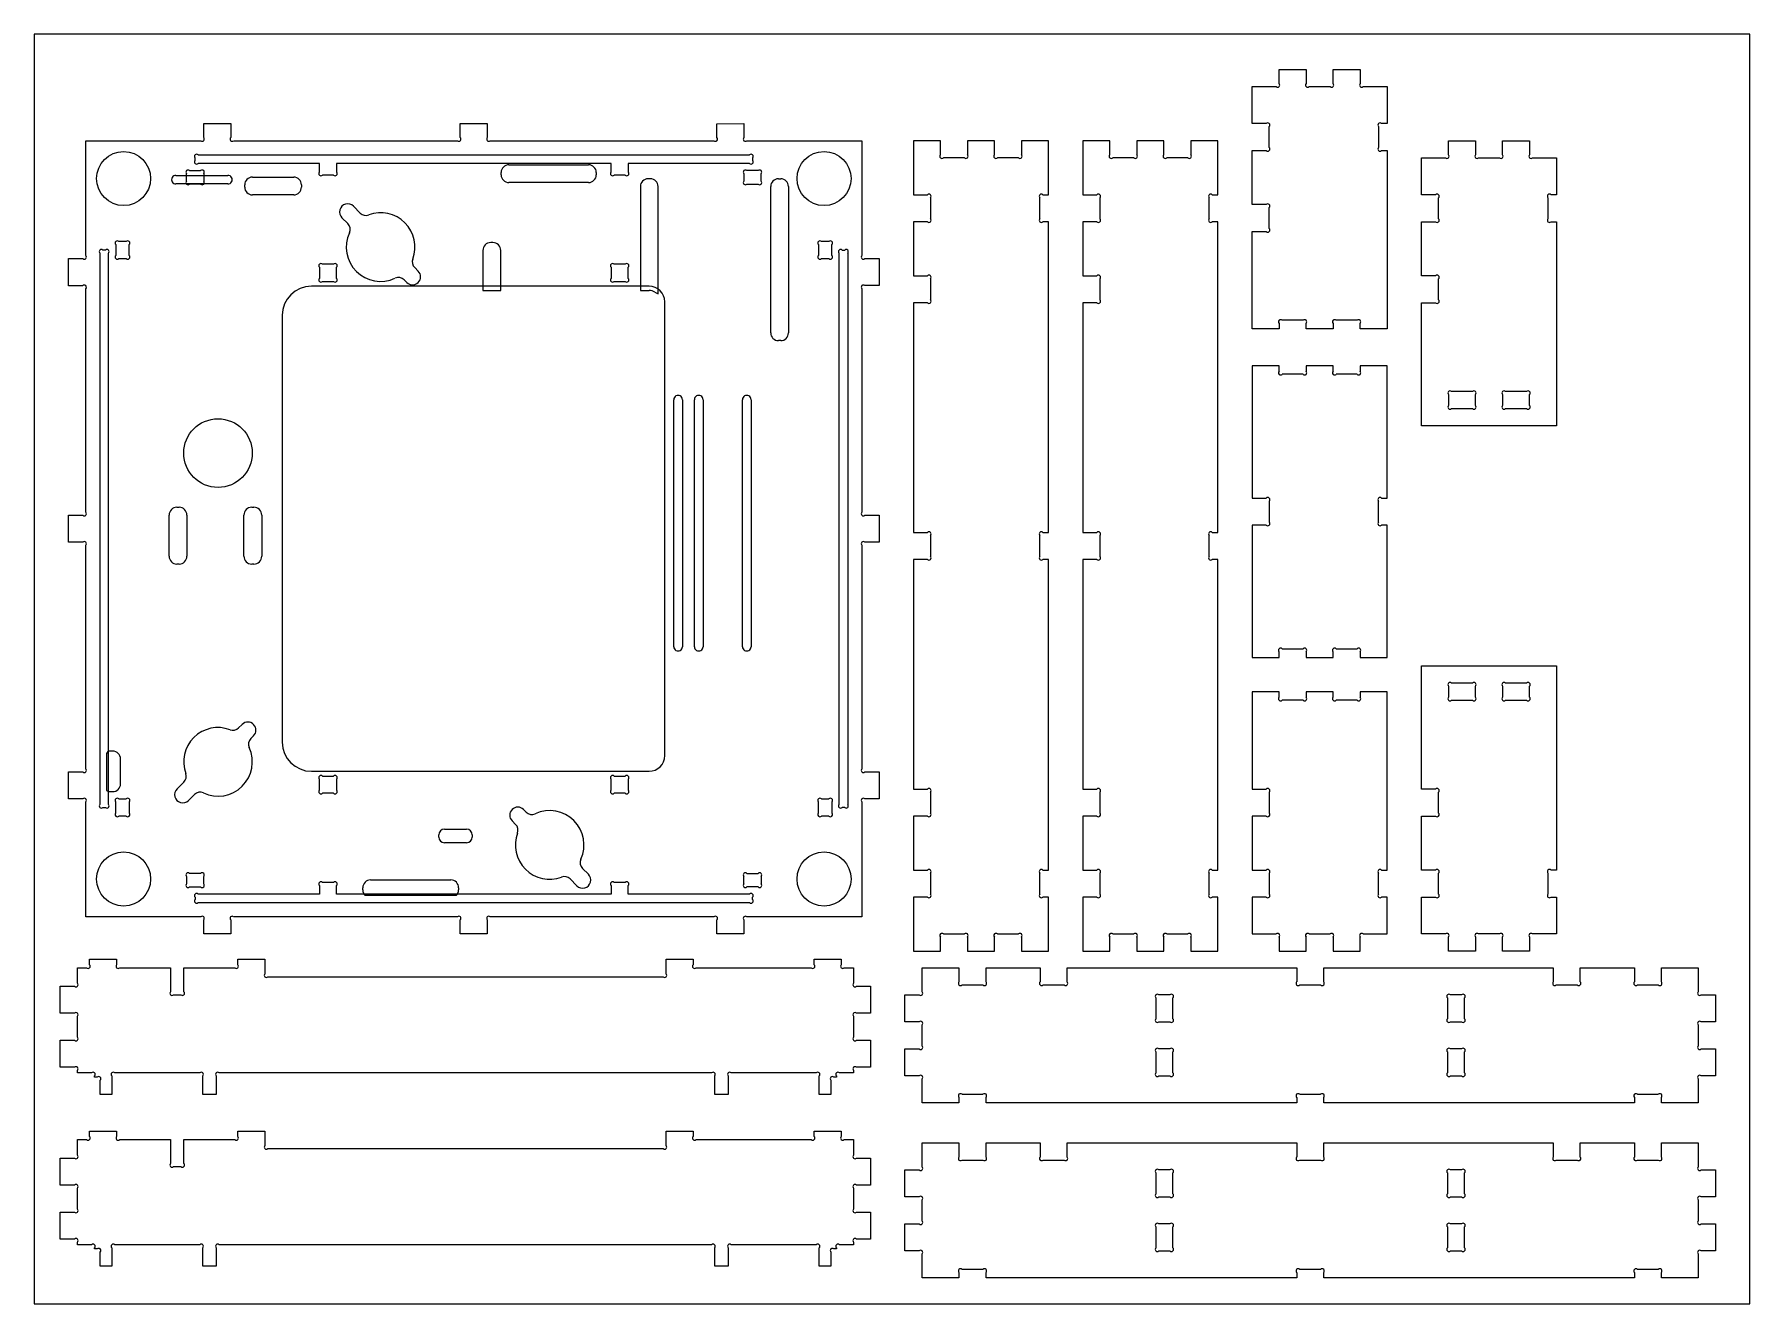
# Model space of a CAD drawing. Extents: x 0 to 63.5, y -50.4 to 47.
# Drawn here: x 0 to 63.5, y 0 to 47 of the extents above; entities that cross this region are included whole.
import ezdxf

# ---------------------------------------------------------------- set-up
doc = ezdxf.new("R2010")
doc.units = 0
for name, color, linetype in [('CUT_SHEETS', 7, 'CONTINUOUS'), ('CUT_SHEETS$POCKETS', 7, 'CONTINUOUS'), ('CUT_SHEETS$PROFILE_CUTS_IN', 5, 'CONTINUOUS'), ('CUT_SHEETS$PROFILE_CUTS_OU', 96, 'CONTINUOUS')]:
    doc.layers.add(name, color=color, linetype=linetype)

msp = doc.modelspace()

# ---------------------------------------------------------------- linework, layer by layer
at = {"layer": 'CUT_SHEETS'}
for p, q in [((0, 46.99), (0, 0)), ((63.5, 46.99), (0, 46.99)), ((63.5, 0), (63.5, 46.99)), ((0, 0), (63.5, 0))]:
    msp.add_line(p, q, dxfattribs=at)
at = {"layer": 'CUT_SHEETS$POCKETS'}
for p, q in [((17.569, 42.161), (20.515, 42.161)), ((5.242, 41.767), (7.165, 41.767)), ((7.165, 41.449), (5.242, 41.449)), ((7.789, 41.335), (7.789, 41.417)), ((8.077, 41.705), (9.601, 41.705)), ((9.889, 41.417), (9.889, 41.335)), ((17.281, 41.79), (17.281, 41.873)), ((20.515, 41.502), (17.569, 41.502)), ((20.803, 41.873), (20.803, 41.79)), ((22.434, 41.355), (22.434, 37.509)), ((22.804, 41.643), (22.722, 41.643)), ((23.092, 37.378), (23.092, 41.355)), ((27.26, 35.938), (27.26, 41.355)), ((27.548, 41.643), (27.63, 41.643)), ((27.918, 41.355), (27.918, 35.938)), ((9.601, 41.047), (8.077, 41.047)), ((16.605, 38.991), (16.605, 37.509)), ((16.976, 39.279), (16.894, 39.279)), ((17.264, 37.509), (17.264, 38.991)), ((16.605, 37.509), (17.264, 37.509)), ((22.434, 37.509), (22.756, 37.509)), ((22.972, 37.449), (23.092, 37.378)), ((27.63, 35.65), (27.548, 35.65)), ((23.675, 24.321), (23.675, 33.465)), ((23.992, 33.465), (23.992, 24.321)), ((24.437, 24.321), (24.437, 33.465)), ((24.754, 33.465), (24.754, 24.321)), ((26.215, 24.321), (26.215, 33.465)), ((26.532, 33.465), (26.532, 24.321)), ((5.278, 29.481), (5.361, 29.481)), ((8.047, 29.481), (8.13, 29.481)), ((4.99, 27.669), (4.99, 29.193)), ((5.649, 29.193), (5.649, 27.669)), ((7.759, 27.669), (7.759, 29.193)), ((8.418, 29.193), (8.418, 27.669)), ((5.361, 27.381), (5.278, 27.381)), ((8.13, 27.381), (8.047, 27.381)), ((2.719, 20.436), (2.668, 20.362)), ((2.668, 20.362), (2.668, 18.995)), ((2.904, 20.455), (2.822, 20.455)), ((3.193, 19.244), (3.193, 20.167)), ((2.668, 18.995), (2.719, 18.975)), ((2.822, 18.956), (2.904, 18.956)), ((14.976, 17.272), (14.976, 17.355)), ((15.185, 17.564), (16.004, 17.564)), ((16.213, 17.355), (16.213, 17.272)), ((16.004, 17.064), (15.185, 17.064)), ((12.158, 15.317), (12.158, 15.399)), ((12.446, 15.687), (15.42, 15.687)), ((15.708, 15.399), (15.708, 15.317)), ((15.616, 15.105), (12.25, 15.105))]:
    msp.add_line(p, q, dxfattribs=at)
for centre, radius, start, end in [((17.569, 41.873), 0.288, 90, 180), ((20.515, 41.873), 0.288, 0, 90), ((5.242, 41.608), 0.159, 90, 270.00001), ((7.165, 41.608), 0.159, 269.99999, 90), ((8.077, 41.417), 0.288, 90, 180), ((8.077, 41.335), 0.288, 180, 270), ((9.601, 41.417), 0.288, 0, 90), ((9.601, 41.335), 0.288, 270.00002, 359.99998), ((17.569, 41.79), 0.288, 180, 270), ((20.515, 41.79), 0.288, 270, 0), ((22.722, 41.355), 0.288, 90, 180), ((22.804, 41.355), 0.288, 360, 90), ((27.548, 41.355), 0.288, 90, 180), ((27.63, 41.355), 0.288, 360, 90), ((16.894, 38.991), 0.288, 90.00001, 179.99999), ((16.976, 38.991), 0.288, 360, 90), ((22.756, 37.088), 0.421, 59.10024, 90), ((27.548, 35.938), 0.288, 180, 270), ((27.63, 35.938), 0.288, 270, 0), ((23.833, 33.465), 0.159, 359.99999, 180), ((24.595, 33.465), 0.159, 359.99999, 180), ((26.373, 33.465), 0.159, 359.99999, 180), ((5.278, 29.193), 0.288, 90, 180), ((5.361, 29.193), 0.288, 360, 90), ((8.047, 29.193), 0.288, 90, 180), ((8.13, 29.193), 0.288, 360, 90), ((5.278, 27.669), 0.288, 180.00001, 269.99999), ((5.361, 27.669), 0.288, 270, 0), ((8.047, 27.669), 0.288, 180, 270), ((8.13, 27.669), 0.288, 270, 0), ((23.833, 24.321), 0.159, 180, 0.00001), ((24.595, 24.321), 0.159, 180, 0.00001), ((26.373, 24.321), 0.159, 180, 0.00001), ((2.822, 20.167), 0.288, 90, 110.98904), ((2.904, 20.167), 0.288, 0, 90), ((2.904, 19.244), 0.288, 270, 0), ((2.822, 19.244), 0.288, 249.01096, 270), ((15.185, 17.355), 0.209, 90, 180), ((15.185, 17.272), 0.209, 180, 270), ((16.004, 17.355), 0.209, 360, 90), ((16.004, 17.272), 0.209, 270, 360), ((12.446, 15.399), 0.288, 90, 180), ((12.446, 15.317), 0.288, 180, 227.13798), ((15.42, 15.399), 0.288, 360, 90), ((15.42, 15.317), 0.288, 312.86203, 359.99999)]:
    msp.add_arc(centre, radius, start, end, dxfattribs=at)
at = {"layer": 'CUT_SHEETS$PROFILE_CUTS_IN'}
for p, q in [((5.747, 41.943), (6.158, 41.943)), ((5.952, 42.321), (5.952, 42.414)), ((6.065, 42.527), (26.475, 42.527)), ((10.556, 42.209), (6.065, 42.209)), ((10.556, 41.892), (10.556, 42.209)), ((21.351, 42.209), (11.191, 42.209)), ((11.191, 42.209), (11.191, 41.892)), ((21.351, 41.892), (21.351, 42.209)), ((26.475, 42.209), (21.986, 42.209)), ((21.986, 42.209), (21.986, 41.892)), ((26.793, 41.943), (26.382, 41.943)), ((26.588, 42.414), (26.588, 42.321)), ((5.635, 41.555), (5.635, 41.83)), ((6.158, 41.443), (5.747, 41.443)), ((6.27, 41.83), (6.27, 41.555)), ((11.079, 41.779), (10.669, 41.779)), ((21.874, 41.779), (21.464, 41.779)), ((26.27, 41.83), (26.27, 41.555)), ((26.382, 41.443), (26.793, 41.443)), ((26.905, 41.555), (26.905, 41.83)), ((11.389, 40.2), (11.606, 39.982)), ((12.064, 40.373), (11.813, 40.624)), ((2.43, 38.892), (2.43, 18.481)), ((2.635, 39.004), (2.542, 39.004)), ((2.747, 18.481), (2.747, 38.892)), ((3.014, 39.209), (3.014, 38.799)), ((3.401, 39.321), (3.126, 39.321)), ((3.514, 38.799), (3.514, 39.209)), ((29.026, 39.209), (29.026, 38.799)), ((29.414, 39.321), (29.139, 39.321)), ((29.526, 38.799), (29.526, 39.209)), ((29.793, 18.481), (29.793, 38.892)), ((29.905, 39.004), (29.998, 39.004)), ((30.11, 38.892), (30.11, 18.481)), ((3.126, 38.686), (3.401, 38.686)), ((10.556, 38.365), (10.556, 37.955)), ((11.079, 38.477), (10.669, 38.477)), ((11.191, 37.955), (11.191, 38.365)), ((14.212, 38.225), (14.081, 38.356)), ((21.351, 38.365), (21.351, 37.955)), ((21.874, 38.477), (21.464, 38.477)), ((21.986, 37.955), (21.986, 38.365)), ((29.139, 38.686), (29.414, 38.686)), ((17.185, 37.668), (10.256, 37.668)), ((10.669, 37.842), (11.079, 37.842)), ((13.69, 37.899), (13.788, 37.801)), ((22.756, 37.668), (17.185, 37.668)), ((21.464, 37.842), (21.874, 37.842)), ((23.336, 20.288), (23.336, 37.088)), ((9.177, 36.588), (9.177, 20.788)), ((52.35, 33.655), (52.35, 33.245)), ((53.238, 33.768), (52.462, 33.768)), ((53.35, 33.245), (53.35, 33.655)), ((54.35, 33.655), (54.35, 33.245)), ((55.238, 33.768), (54.462, 33.768)), ((55.35, 33.245), (55.35, 33.655)), ((52.462, 33.133), (53.238, 33.133)), ((54.462, 33.133), (55.238, 33.133)), ((52.35, 22.86), (52.35, 22.45)), ((53.238, 22.973), (52.462, 22.973)), ((53.35, 22.45), (53.35, 22.86)), ((54.35, 22.86), (54.35, 22.45)), ((55.238, 22.973), (54.462, 22.973)), ((55.35, 22.45), (55.35, 22.86)), ((52.462, 22.338), (53.238, 22.338)), ((54.462, 22.338), (55.238, 22.338)), ((7.694, 21.445), (7.562, 21.314)), ((8.018, 20.921), (8.116, 21.018)), ((10.256, 19.709), (22.756, 19.709)), ((5.536, 19.306), (5.284, 19.057)), ((10.556, 19.008), (10.556, 19.418)), ((10.669, 19.53), (11.079, 19.53)), ((11.191, 19.418), (11.191, 19.008)), ((21.351, 19.008), (21.351, 19.418)), ((21.464, 19.53), (21.874, 19.53)), ((21.986, 19.418), (21.986, 19.008)), ((3.014, 18.164), (3.014, 18.574)), ((3.126, 18.686), (3.401, 18.686)), ((3.514, 18.574), (3.514, 18.164)), ((5.707, 18.63), (5.925, 18.847)), ((11.079, 18.895), (10.669, 18.895)), ((21.874, 18.895), (21.464, 18.895)), ((29.026, 18.164), (29.026, 18.574)), ((29.139, 18.686), (29.414, 18.686)), ((29.526, 18.574), (29.526, 18.164)), ((2.542, 18.369), (2.635, 18.369)), ((3.401, 18.051), (3.126, 18.051)), ((17.686, 17.871), (17.817, 17.74)), ((18.208, 18.197), (18.11, 18.295)), ((29.414, 18.051), (29.139, 18.051)), ((29.998, 18.369), (29.905, 18.369)), ((6.158, 15.93), (5.747, 15.93)), ((20.51, 15.896), (20.292, 16.114)), ((26.382, 15.93), (26.793, 15.93)), ((5.635, 15.818), (5.635, 15.542)), ((5.747, 15.43), (6.158, 15.43)), ((6.27, 15.542), (6.27, 15.818)), ((10.556, 15.481), (10.556, 15.164)), ((11.079, 15.593), (10.669, 15.593)), ((11.191, 15.164), (11.191, 15.481)), ((19.834, 15.723), (20.085, 15.472)), ((21.351, 15.481), (21.351, 15.164)), ((21.874, 15.593), (21.464, 15.593)), ((21.986, 15.164), (21.986, 15.481)), ((26.27, 15.542), (26.27, 15.818)), ((26.793, 15.43), (26.382, 15.43)), ((26.905, 15.818), (26.905, 15.542)), ((5.952, 15.051), (5.952, 14.958)), ((10.556, 15.164), (6.065, 15.164)), ((6.065, 14.846), (26.475, 14.846)), ((21.351, 15.164), (11.191, 15.164)), ((26.475, 15.164), (21.986, 15.164)), ((26.588, 14.958), (26.588, 15.051)), ((42.039, 11.433), (41.629, 11.433)), ((52.834, 11.433), (52.424, 11.433)), ((41.516, 11.32), (41.516, 10.545)), ((42.151, 10.545), (42.151, 11.32)), ((52.311, 11.32), (52.311, 10.545)), ((52.946, 10.545), (52.946, 11.32)), ((41.629, 10.433), (42.039, 10.433)), ((52.424, 10.433), (52.834, 10.433)), ((41.516, 9.32), (41.516, 8.545)), ((42.039, 9.433), (41.629, 9.433)), ((42.151, 8.545), (42.151, 9.32)), ((52.311, 9.32), (52.311, 8.545)), ((52.834, 9.433), (52.424, 9.433)), ((52.946, 8.545), (52.946, 9.32)), ((41.629, 8.433), (42.039, 8.433)), ((52.424, 8.433), (52.834, 8.433)), ((41.516, 4.84), (41.516, 4.065)), ((42.039, 4.952), (41.629, 4.952)), ((42.151, 4.065), (42.151, 4.84)), ((52.311, 4.84), (52.311, 4.065)), ((52.834, 4.952), (52.424, 4.952)), ((52.946, 4.065), (52.946, 4.84)), ((41.629, 3.952), (42.039, 3.952)), ((52.424, 3.952), (52.834, 3.952)), ((41.516, 2.84), (41.516, 2.065)), ((42.039, 2.952), (41.629, 2.952)), ((42.151, 2.065), (42.151, 2.84)), ((52.311, 2.84), (52.311, 2.065)), ((52.834, 2.952), (52.424, 2.952)), ((52.946, 2.065), (52.946, 2.84)), ((41.629, 1.952), (42.039, 1.952)), ((52.424, 1.952), (52.834, 1.952))]:
    msp.add_line(p, q, dxfattribs=at)
for centre, radius in [((3.305, 41.651), 1), ((29.235, 41.651), 1), ((6.8, 31.487), 1.27), ((3.305, 15.721), 1), ((29.235, 15.721), 1)]:
    msp.add_circle(centre, radius, dxfattribs=at)
for centre, radius, start, end in [((6.009, 42.471), 0.0794, 45, 225), ((26.531, 42.471), 0.0794, 315, 135), ((5.691, 41.887), 0.0794, 45, 225), ((6.009, 42.265), 0.0794, 135, 315), ((6.214, 41.887), 0.0794, 315, 135), ((26.326, 41.887), 0.0794, 45, 225), ((26.531, 42.265), 0.0794, 225, 45), ((26.849, 41.887), 0.0794, 315, 135), ((5.691, 41.499), 0.0794, 135, 315), ((6.214, 41.499), 0.0794, 225, 45), ((10.612, 41.836), 0.0794, 135, 315), ((11.135, 41.836), 0.0794, 225, 45), ((21.407, 41.836), 0.0794, 135, 315), ((21.93, 41.836), 0.0794, 225, 45), ((26.326, 41.499), 0.0794, 135, 315), ((26.849, 41.499), 0.0794, 225, 45), ((11.601, 40.412), 0.3, 44.99997, 225), ((12.276, 40.585), 0.3, 225.00273, 290.27966), ((12.82, 39.112), 1.27, 339.72578, 110.27967), ((12.82, 39.112), 1.27, 155.25159, 294.75385), ((11.394, 39.77), 0.3, 335.2516, 45.00271), ((2.486, 38.948), 0.0794, 45, 225), ((2.691, 38.948), 0.0794, 315, 135), ((3.07, 39.265), 0.0794, 45, 225), ((3.07, 38.743), 0.0794, 135, 315), ((3.458, 39.265), 0.0794, 315, 135), ((3.458, 38.743), 0.0794, 225, 45), ((29.082, 39.265), 0.0794, 45, 225), ((29.082, 38.743), 0.0794, 135, 315), ((29.47, 39.265), 0.0794, 315, 135), ((29.47, 38.743), 0.0794, 225, 45), ((29.849, 38.948), 0.0794, 45, 225), ((30.054, 38.948), 0.0794, 315, 135), ((10.612, 38.421), 0.0794, 45, 225), ((11.135, 38.421), 0.0794, 315, 135), ((14, 38.013), 0.3, 225, 45), ((14.293, 38.568), 0.3, 159.72578, 225.00272), ((21.407, 38.421), 0.0794, 45, 225), ((21.93, 38.421), 0.0794, 315, 135), ((10.256, 36.588), 1.079, 90.00001, 179.99999), ((10.612, 37.899), 0.0794, 135, 315), ((11.135, 37.899), 0.0794, 225, 45), ((13.478, 37.687), 0.3, 45.00273, 114.75384), ((21.407, 37.899), 0.0794, 135, 315), ((21.93, 37.899), 0.0794, 225, 45), ((22.756, 37.088), 0.579, 0.00003, 89.99999), ((52.406, 33.712), 0.0794, 45, 225), ((53.294, 33.712), 0.0794, 315, 135), ((54.406, 33.712), 0.0794, 45, 225), ((55.294, 33.712), 0.0794, 315, 135), ((52.406, 33.189), 0.0794, 135, 315), ((53.294, 33.189), 0.0794, 225, 45), ((54.406, 33.189), 0.0794, 135, 315), ((55.294, 33.189), 0.0794, 225, 45), ((52.406, 22.917), 0.0794, 45, 225), ((53.294, 22.917), 0.0794, 315, 135), ((54.406, 22.917), 0.0794, 45, 225), ((55.294, 22.917), 0.0794, 315, 135), ((52.406, 22.394), 0.0794, 135, 315), ((53.294, 22.394), 0.0794, 225, 45), ((54.406, 22.394), 0.0794, 135, 315), ((55.294, 22.394), 0.0794, 225, 45), ((6.8, 20.057), 1.27, 69.46379, 200.01768), ((7.351, 21.527), 0.3, 249.46379, 314.74074), ((7.905, 21.231), 0.3, 314.73801, 134.73801), ((6.8, 20.057), 1.27, 244.98961, 24.49186), ((8.229, 20.708), 0.3, 134.74074, 204.49186), ((10.256, 20.788), 1.079, 180, 269.99999), ((22.756, 20.288), 0.579, 270, 360), ((5.495, 18.843), 0.3, 134.73798, 314.73801), ((5.325, 19.519), 0.3, 314.74075, 20.01766), ((10.612, 19.474), 0.0794, 45, 225), ((11.135, 19.474), 0.0794, 315, 135), ((21.407, 19.474), 0.0794, 45, 225), ((21.93, 19.474), 0.0794, 315, 135), ((2.486, 18.425), 0.0794, 135, 315), ((2.691, 18.425), 0.0794, 225, 45), ((3.07, 18.63), 0.0794, 45, 225), ((3.458, 18.63), 0.0794, 315, 135), ((6.137, 18.634), 0.3, 64.98962, 134.74072), ((10.612, 18.951), 0.0794, 135, 315), ((11.135, 18.951), 0.0794, 225, 45), ((21.407, 18.951), 0.0794, 135, 315), ((21.93, 18.951), 0.0794, 225, 45), ((29.082, 18.63), 0.0794, 45, 225), ((29.47, 18.63), 0.0794, 315, 135), ((29.849, 18.425), 0.0794, 135, 315), ((30.054, 18.425), 0.0794, 225, 45), ((3.07, 18.108), 0.0794, 135, 315), ((3.458, 18.108), 0.0794, 225, 45), ((17.898, 18.083), 0.3, 45, 225), ((18.421, 18.409), 0.3, 225.00272, 294.75385), ((19.078, 16.983), 1.27, 335.25159, 114.75385), ((29.082, 18.108), 0.0794, 135, 315), ((29.47, 18.108), 0.0794, 225, 45), ((19.078, 16.983), 1.27, 159.72578, 290.27967), ((17.605, 17.528), 0.3, 339.72578, 45.00272), ((5.691, 15.874), 0.0794, 45, 225), ((6.214, 15.874), 0.0794, 315, 135), ((20.297, 15.684), 0.3, 224.99997, 45), ((20.504, 16.326), 0.3, 155.25159, 225.00272), ((26.326, 15.874), 0.0794, 45, 225), ((26.849, 15.874), 0.0794, 315, 135), ((5.691, 15.486), 0.0794, 135, 315), ((6.214, 15.486), 0.0794, 225, 45), ((10.612, 15.537), 0.0794, 45, 225), ((11.135, 15.537), 0.0794, 315, 135), ((19.622, 15.511), 0.3, 45.00273, 110.27966), ((21.407, 15.537), 0.0794, 45, 225), ((21.93, 15.537), 0.0794, 315, 135), ((26.326, 15.486), 0.0794, 135, 315), ((26.849, 15.486), 0.0794, 225, 45), ((6.009, 15.107), 0.0794, 45, 225), ((6.009, 14.902), 0.0794, 135, 315), ((26.531, 15.107), 0.0794, 315, 135), ((26.531, 14.902), 0.0794, 225, 45), ((41.572, 11.377), 0.0794, 45, 225), ((42.095, 11.377), 0.0794, 315, 135), ((52.367, 11.377), 0.0794, 45, 225), ((52.89, 11.377), 0.0794, 315, 135), ((41.572, 10.489), 0.0794, 135, 315), ((42.095, 10.489), 0.0794, 225, 45), ((52.367, 10.489), 0.0794, 135, 315), ((52.89, 10.489), 0.0794, 225, 45), ((41.572, 9.377), 0.0794, 45, 225), ((42.095, 9.377), 0.0794, 315, 135), ((52.367, 9.377), 0.0794, 45, 225), ((52.89, 9.377), 0.0794, 315, 135), ((41.572, 8.489), 0.0794, 135, 315), ((42.095, 8.489), 0.0794, 225, 45), ((52.367, 8.489), 0.0794, 135, 315), ((52.89, 8.489), 0.0794, 225, 45), ((41.572, 4.896), 0.0794, 45, 225), ((42.095, 4.896), 0.0794, 315, 135), ((52.367, 4.896), 0.0794, 45, 225), ((52.89, 4.896), 0.0794, 315, 135), ((41.572, 4.009), 0.0794, 135, 315), ((42.095, 4.009), 0.0794, 225, 45), ((52.367, 4.009), 0.0794, 135, 315), ((52.89, 4.009), 0.0794, 225, 45), ((41.572, 2.896), 0.0794, 45, 225), ((42.095, 2.896), 0.0794, 315, 135), ((52.367, 2.896), 0.0794, 45, 225), ((52.89, 2.896), 0.0794, 315, 135), ((41.572, 2.009), 0.0794, 135, 315), ((42.095, 2.009), 0.0794, 225, 45), ((52.367, 2.009), 0.0794, 135, 315), ((52.89, 2.009), 0.0794, 225, 45)]:
    msp.add_arc(centre, radius, start, end, dxfattribs=at)
at = {"layer": 'CUT_SHEETS$PROFILE_CUTS_OU'}
for p, q in [((46.08, 45.164), (46.08, 45.687)), ((46.08, 45.687), (47.08, 45.687)), ((47.08, 45.687), (47.08, 45.164)), ((48.08, 45.164), (48.08, 45.687)), ((48.08, 45.687), (49.08, 45.687)), ((49.08, 45.687), (49.08, 45.164)), ((45.08, 43.687), (45.08, 45.052)), ((45.08, 45.052), (45.968, 45.052)), ((47.192, 45.052), (47.968, 45.052)), ((49.192, 45.052), (50.08, 45.052)), ((50.08, 45.052), (50.08, 43.687)), ((6.27, 43.166), (6.27, 43.686)), ((6.27, 43.686), (7.27, 43.686)), ((7.27, 43.686), (7.27, 43.166)), ((15.77, 43.166), (15.77, 43.686)), ((15.77, 43.686), (16.77, 43.686)), ((16.77, 43.686), (16.77, 43.166)), ((25.27, 43.681), (26.27, 43.686)), ((25.27, 43.164), (25.27, 43.681)), ((26.27, 43.686), (26.27, 43.164)), ((45.603, 43.687), (45.08, 43.687)), ((45.715, 42.799), (45.715, 43.574)), ((49.762, 43.574), (49.762, 42.799)), ((50.08, 43.687), (49.875, 43.687)), ((1.905, 38.799), (1.905, 43.051)), ((1.905, 43.051), (6.16, 43.051)), ((7.38, 43.051), (15.66, 43.051)), ((16.88, 43.051), (25.158, 43.051)), ((26.382, 43.051), (30.635, 43.051)), ((30.635, 43.051), (30.635, 38.799)), ((33.54, 43.051), (32.54, 43.051)), ((32.54, 43.051), (32.54, 41.051)), ((33.54, 42.529), (33.54, 43.051)), ((35.54, 43.051), (34.54, 43.051)), ((34.54, 43.051), (34.54, 42.529)), ((35.54, 42.529), (35.54, 43.051)), ((37.54, 43.051), (36.54, 43.051)), ((36.54, 43.051), (36.54, 42.529)), ((37.54, 41.051), (37.54, 43.051)), ((39.81, 43.051), (38.81, 43.051)), ((38.81, 43.051), (38.81, 41.051)), ((39.81, 42.529), (39.81, 43.051)), ((41.81, 43.051), (40.81, 43.051)), ((40.81, 43.051), (40.81, 42.529)), ((41.81, 42.529), (41.81, 43.051)), ((43.81, 43.051), (42.81, 43.051)), ((42.81, 43.051), (42.81, 42.529)), ((43.81, 41.051), (43.81, 43.051)), ((45.08, 40.687), (45.08, 42.687)), ((45.08, 42.687), (45.603, 42.687)), ((49.875, 42.687), (50.08, 42.687)), ((50.08, 42.687), (50.08, 36.085)), ((52.35, 42.529), (52.35, 43.051)), ((52.35, 43.051), (53.35, 43.051)), ((53.35, 43.051), (53.35, 42.529)), ((54.35, 42.529), (54.35, 43.051)), ((54.35, 43.051), (55.35, 43.051)), ((55.35, 43.051), (55.35, 42.529)), ((34.428, 42.416), (33.652, 42.416)), ((36.428, 42.416), (35.652, 42.416)), ((40.698, 42.416), (39.922, 42.416)), ((42.698, 42.416), (41.922, 42.416)), ((51.35, 41.051), (51.35, 42.416)), ((51.35, 42.416), (52.238, 42.416)), ((53.462, 42.416), (54.238, 42.416)), ((55.462, 42.416), (56.35, 42.416)), ((56.35, 42.416), (56.35, 41.051)), ((32.54, 41.051), (33.063, 41.051)), ((33.175, 40.939), (33.175, 40.164)), ((37.222, 40.164), (37.222, 40.939)), ((37.335, 41.051), (37.54, 41.051)), ((38.81, 41.051), (39.333, 41.051)), ((39.445, 40.939), (39.445, 40.164)), ((43.492, 40.164), (43.492, 40.939)), ((43.605, 41.051), (43.81, 41.051)), ((45.603, 40.687), (45.08, 40.687)), ((51.873, 41.051), (51.35, 41.051)), ((51.985, 40.164), (51.985, 40.939)), ((56.032, 40.939), (56.032, 40.164)), ((56.35, 41.051), (56.145, 41.051)), ((33.063, 40.051), (32.54, 40.051)), ((32.54, 40.051), (32.54, 38.051)), ((37.54, 40.051), (37.335, 40.051)), ((37.54, 28.551), (37.54, 40.051)), ((39.333, 40.051), (38.81, 40.051)), ((38.81, 40.051), (38.81, 38.051)), ((43.81, 40.051), (43.605, 40.051)), ((43.81, 28.551), (43.81, 40.051)), ((45.715, 39.799), (45.715, 40.574)), ((51.35, 38.051), (51.35, 40.051)), ((51.35, 40.051), (51.873, 40.051)), ((56.145, 40.051), (56.35, 40.051)), ((56.35, 40.051), (56.35, 32.495)), ((45.08, 39.687), (45.603, 39.687)), ((45.08, 36.085), (45.08, 39.687)), ((1.27, 37.681), (1.27, 38.686)), ((1.27, 38.686), (1.793, 38.686)), ((30.747, 38.686), (31.27, 38.686)), ((31.27, 38.686), (31.27, 37.686)), ((1.788, 37.681), (1.27, 37.681)), ((1.905, 29.299), (1.905, 37.574)), ((30.635, 37.574), (30.635, 29.299)), ((31.27, 37.686), (30.747, 37.686)), ((32.54, 38.051), (33.063, 38.051)), ((33.175, 37.939), (33.175, 37.164)), ((38.81, 38.051), (39.333, 38.051)), ((39.445, 37.939), (39.445, 37.164)), ((51.873, 38.051), (51.35, 38.051)), ((51.985, 37.164), (51.985, 37.939)), ((33.063, 37.051), (32.54, 37.051)), ((32.54, 37.051), (32.54, 28.551)), ((39.333, 37.051), (38.81, 37.051)), ((38.81, 37.051), (38.81, 28.551)), ((51.35, 32.495), (51.35, 37.051)), ((51.35, 37.051), (51.873, 37.051)), ((46.08, 36.291), (46.08, 36.085)), ((46.968, 36.403), (46.192, 36.403)), ((47.08, 36.085), (47.08, 36.291)), ((48.08, 36.291), (48.08, 36.085)), ((48.968, 36.403), (48.192, 36.403)), ((49.08, 36.085), (49.08, 36.291)), ((46.08, 36.085), (45.08, 36.085)), ((48.08, 36.085), (47.08, 36.085)), ((50.08, 36.085), (49.08, 36.085)), ((46.08, 34.72), (45.08, 34.72)), ((45.08, 34.72), (45.08, 29.821)), ((46.08, 34.515), (46.08, 34.72)), ((46.968, 34.403), (46.192, 34.403)), ((48.08, 34.72), (47.08, 34.72)), ((47.08, 34.72), (47.08, 34.515)), ((48.08, 34.515), (48.08, 34.72)), ((48.968, 34.403), (48.192, 34.403)), ((50.08, 34.72), (49.08, 34.72)), ((49.08, 34.72), (49.08, 34.515)), ((50.08, 29.821), (50.08, 34.72)), ((56.35, 32.495), (51.35, 32.495)), ((45.08, 29.821), (45.603, 29.821)), ((45.715, 29.709), (45.715, 28.934)), ((49.762, 28.934), (49.762, 29.709)), ((49.875, 29.821), (50.08, 29.821)), ((1.27, 28.186), (1.27, 29.186)), ((1.27, 29.186), (1.793, 29.186)), ((30.747, 29.186), (31.27, 29.186)), ((31.27, 29.186), (31.27, 28.186)), ((45.603, 28.821), (45.08, 28.821)), ((45.08, 28.821), (45.08, 23.925)), ((50.08, 28.821), (49.875, 28.821)), ((50.08, 23.925), (50.08, 28.821)), ((1.793, 28.186), (1.27, 28.186)), ((1.905, 19.799), (1.905, 28.074)), ((30.635, 28.074), (30.635, 19.799)), ((31.27, 28.186), (30.747, 28.186)), ((32.54, 28.551), (33.063, 28.551)), ((33.175, 28.439), (33.175, 27.664)), ((37.222, 27.664), (37.222, 28.439)), ((37.335, 28.551), (37.54, 28.551)), ((38.81, 28.551), (39.333, 28.551)), ((39.445, 28.439), (39.445, 27.664)), ((43.492, 27.664), (43.492, 28.439)), ((43.605, 28.551), (43.81, 28.551)), ((33.063, 27.551), (32.54, 27.551)), ((32.54, 27.551), (32.54, 19.051)), ((37.54, 27.551), (37.335, 27.551)), ((37.54, 16.051), (37.54, 27.551)), ((39.333, 27.551), (38.81, 27.551)), ((38.81, 27.551), (38.81, 19.051)), ((43.81, 27.551), (43.605, 27.551)), ((43.81, 16.051), (43.81, 27.551)), ((46.08, 23.925), (46.08, 24.13)), ((46.192, 24.243), (46.968, 24.243)), ((47.08, 24.13), (47.08, 23.925)), ((48.08, 23.925), (48.08, 24.13)), ((48.192, 24.243), (48.968, 24.243)), ((49.08, 24.13), (49.08, 23.925)), ((45.08, 23.925), (46.08, 23.925)), ((47.08, 23.925), (48.08, 23.925)), ((49.08, 23.925), (50.08, 23.925)), ((51.35, 19.051), (51.35, 23.608)), ((51.35, 23.608), (56.35, 23.608)), ((56.35, 23.608), (56.35, 16.051)), ((46.08, 22.655), (45.08, 22.655)), ((45.08, 22.655), (45.08, 19.051)), ((46.08, 22.45), (46.08, 22.655)), ((46.968, 22.338), (46.192, 22.338)), ((48.08, 22.655), (47.08, 22.655)), ((47.08, 22.655), (47.08, 22.45)), ((48.08, 22.45), (48.08, 22.655)), ((48.968, 22.338), (48.192, 22.338)), ((50.08, 22.655), (49.08, 22.655)), ((49.08, 22.655), (49.08, 22.45)), ((50.08, 16.051), (50.08, 22.655)), ((1.27, 18.686), (1.27, 19.686)), ((1.27, 19.686), (1.793, 19.686)), ((30.747, 19.686), (31.27, 19.686)), ((31.27, 19.686), (31.27, 18.686)), ((32.54, 19.051), (33.063, 19.051)), ((38.81, 19.051), (39.333, 19.051)), ((45.08, 19.051), (45.603, 19.051)), ((51.873, 19.051), (51.35, 19.051)), ((1.793, 18.686), (1.27, 18.686)), ((1.905, 14.321), (1.905, 18.574)), ((30.635, 18.574), (30.635, 14.321)), ((31.27, 18.686), (30.747, 18.686)), ((33.175, 18.939), (33.175, 18.164)), ((39.445, 18.939), (39.445, 18.164)), ((45.715, 18.939), (45.715, 18.164)), ((51.985, 18.164), (51.985, 18.939)), ((33.063, 18.051), (32.54, 18.051)), ((32.54, 18.051), (32.54, 16.051)), ((39.333, 18.051), (38.81, 18.051)), ((38.81, 18.051), (38.81, 16.051)), ((45.603, 18.051), (45.08, 18.051)), ((45.08, 18.051), (45.08, 16.051)), ((51.35, 16.051), (51.35, 18.051)), ((51.35, 18.051), (51.873, 18.051)), ((32.54, 16.051), (33.063, 16.051)), ((33.175, 15.939), (33.175, 15.164)), ((37.222, 15.164), (37.222, 15.939)), ((37.335, 16.051), (37.54, 16.051)), ((38.81, 16.051), (39.333, 16.051)), ((39.445, 15.939), (39.445, 15.164)), ((43.492, 15.164), (43.492, 15.939)), ((43.605, 16.051), (43.81, 16.051)), ((45.08, 16.051), (45.603, 16.051)), ((45.715, 15.939), (45.715, 15.164)), ((49.762, 15.164), (49.762, 15.939)), ((49.875, 16.051), (50.08, 16.051)), ((51.873, 16.051), (51.35, 16.051)), ((51.985, 15.164), (51.985, 15.939)), ((56.032, 15.939), (56.032, 15.164)), ((56.35, 16.051), (56.145, 16.051)), ((33.063, 15.051), (32.54, 15.051)), ((32.54, 15.051), (32.54, 13.051)), ((37.54, 15.051), (37.335, 15.051)), ((37.54, 13.051), (37.54, 15.051)), ((39.333, 15.051), (38.81, 15.051)), ((38.81, 15.051), (38.81, 13.051)), ((43.81, 15.051), (43.605, 15.051)), ((43.81, 13.051), (43.81, 15.051)), ((45.603, 15.051), (45.08, 15.051)), ((45.08, 15.051), (45.08, 13.686)), ((50.08, 15.051), (49.875, 15.051)), ((50.08, 13.686), (50.08, 15.051)), ((51.35, 13.686), (51.35, 15.051)), ((51.35, 15.051), (51.873, 15.051)), ((56.145, 15.051), (56.35, 15.051)), ((56.35, 15.051), (56.35, 13.686)), ((6.16, 14.321), (1.905, 14.321)), ((6.27, 13.686), (6.27, 14.207)), ((7.27, 14.207), (7.27, 13.686)), ((15.66, 14.321), (7.38, 14.321)), ((15.77, 13.686), (15.77, 14.207)), ((16.77, 14.207), (16.77, 13.686)), ((25.158, 14.321), (16.88, 14.321)), ((25.27, 13.686), (25.27, 14.209)), ((26.27, 14.209), (26.27, 13.686)), ((30.635, 14.321), (26.382, 14.321)), ((7.27, 13.686), (6.27, 13.686)), ((16.77, 13.686), (15.77, 13.686)), ((26.27, 13.686), (25.27, 13.686)), ((33.54, 13.051), (33.54, 13.574)), ((33.652, 13.686), (34.428, 13.686)), ((34.54, 13.574), (34.54, 13.051)), ((35.54, 13.051), (35.54, 13.574)), ((35.652, 13.686), (36.428, 13.686)), ((36.54, 13.574), (36.54, 13.051)), ((39.81, 13.051), (39.81, 13.574)), ((39.922, 13.686), (40.698, 13.686)), ((40.81, 13.574), (40.81, 13.051)), ((41.81, 13.051), (41.81, 13.574)), ((41.922, 13.686), (42.698, 13.686)), ((42.81, 13.574), (42.81, 13.051)), ((45.08, 13.686), (45.968, 13.686)), ((46.08, 13.574), (46.08, 13.051)), ((47.08, 13.051), (47.08, 13.574)), ((47.192, 13.686), (47.968, 13.686)), ((48.08, 13.574), (48.08, 13.051)), ((49.08, 13.051), (49.08, 13.574)), ((49.192, 13.686), (50.08, 13.686)), ((52.238, 13.686), (51.35, 13.686)), ((52.35, 13.051), (52.35, 13.574)), ((53.35, 13.574), (53.35, 13.051)), ((54.238, 13.686), (53.462, 13.686)), ((54.35, 13.051), (54.35, 13.574)), ((55.35, 13.574), (55.35, 13.051)), ((56.35, 13.686), (55.462, 13.686)), ((2.048, 12.545), (2.048, 12.75)), ((2.048, 12.75), (3.048, 12.75)), ((3.048, 12.75), (3.048, 12.545)), ((7.534, 12.545), (7.534, 12.75)), ((7.534, 12.75), (8.534, 12.75)), ((8.534, 12.75), (8.534, 12.211)), ((23.386, 12.211), (23.386, 12.75)), ((23.386, 12.75), (24.386, 12.75)), ((24.386, 12.75), (24.386, 12.545)), ((28.873, 12.545), (28.873, 12.75)), ((28.873, 12.75), (29.873, 12.75)), ((29.873, 12.75), (29.873, 12.545)), ((32.54, 13.051), (33.54, 13.051)), ((34.54, 13.051), (35.54, 13.051)), ((36.54, 13.051), (37.54, 13.051)), ((38.81, 13.051), (39.81, 13.051)), ((40.81, 13.051), (41.81, 13.051)), ((42.81, 13.051), (43.81, 13.051)), ((46.08, 13.051), (47.08, 13.051)), ((48.08, 13.051), (49.08, 13.051)), ((53.35, 13.051), (52.35, 13.051)), ((55.35, 13.051), (54.35, 13.051)), ((1.595, 11.862), (1.595, 12.433)), ((1.595, 12.433), (1.935, 12.433)), ((3.16, 12.433), (5.041, 12.433)), ((5.041, 12.433), (5.041, 11.545)), ((5.541, 11.545), (5.541, 12.433)), ((5.541, 12.433), (7.422, 12.433)), ((8.646, 12.099), (23.274, 12.099)), ((24.498, 12.433), (28.76, 12.433)), ((29.985, 12.433), (30.325, 12.433)), ((30.325, 12.433), (30.325, 11.862)), ((32.865, 11.545), (32.865, 12.433)), ((32.865, 12.433), (34.23, 12.433)), ((34.23, 12.433), (34.23, 11.91)), ((35.23, 11.91), (35.23, 12.433)), ((35.23, 12.433), (37.23, 12.433)), ((37.23, 12.433), (37.23, 11.91)), ((38.23, 11.91), (38.23, 12.433)), ((38.23, 12.433), (46.73, 12.433)), ((46.73, 12.433), (46.73, 11.91)), ((47.73, 11.91), (47.73, 12.433)), ((47.73, 12.433), (56.23, 12.433)), ((56.23, 12.433), (56.23, 11.91)), ((57.23, 11.91), (57.23, 12.433)), ((57.23, 12.433), (59.23, 12.433)), ((59.23, 12.433), (59.23, 11.91)), ((60.23, 11.91), (60.23, 12.433)), ((60.23, 12.433), (61.595, 12.433)), ((61.595, 12.433), (61.595, 11.545)), ((0.96, 10.75), (0.96, 11.75)), ((0.96, 11.75), (1.483, 11.75)), ((5.153, 11.433), (5.428, 11.433)), ((30.437, 11.75), (30.96, 11.75)), ((30.96, 11.75), (30.96, 10.75)), ((32.23, 10.433), (32.23, 11.433)), ((32.23, 11.433), (32.753, 11.433)), ((34.342, 11.798), (35.118, 11.798)), ((37.342, 11.798), (38.118, 11.798)), ((46.842, 11.798), (47.618, 11.798)), ((56.342, 11.798), (57.118, 11.798)), ((59.342, 11.798), (60.118, 11.798)), ((61.707, 11.433), (62.23, 11.433)), ((62.23, 11.433), (62.23, 10.433)), ((1.483, 10.75), (0.96, 10.75)), ((1.595, 9.862), (1.595, 10.638)), ((30.325, 10.638), (30.325, 9.862)), ((30.96, 10.75), (30.437, 10.75)), ((32.753, 10.433), (32.23, 10.433)), ((32.865, 9.545), (32.865, 10.32)), ((61.595, 10.32), (61.595, 9.545)), ((62.23, 10.433), (61.707, 10.433)), ((0.96, 8.75), (0.96, 9.75)), ((0.96, 9.75), (1.483, 9.75)), ((30.437, 9.75), (30.96, 9.75)), ((30.96, 9.75), (30.96, 8.75)), ((32.23, 8.433), (32.23, 9.433)), ((32.23, 9.433), (32.753, 9.433)), ((61.707, 9.433), (62.23, 9.433)), ((62.23, 9.433), (62.23, 8.433)), ((1.483, 8.75), (0.96, 8.75)), ((1.595, 8.543), (1.595, 8.638)), ((2.118, 8.543), (1.595, 8.543)), ((2.23, 8.385), (2.23, 8.43)), ((2.33, 8.385), (2.23, 8.385)), ((2.442, 7.75), (2.442, 8.273)), ((2.865, 8.43), (2.865, 7.75)), ((6.122, 8.543), (2.977, 8.543)), ((6.235, 7.75), (6.235, 8.43)), ((6.735, 8.43), (6.735, 7.75)), ((25.073, 8.543), (6.847, 8.543)), ((25.186, 7.75), (25.186, 8.43)), ((25.686, 8.43), (25.686, 7.75)), ((28.943, 8.543), (25.798, 8.543)), ((29.055, 7.75), (29.055, 8.43)), ((29.488, 8.273), (29.488, 7.75)), ((29.69, 8.385), (29.6, 8.385)), ((29.69, 8.43), (29.69, 8.385)), ((30.325, 8.543), (29.802, 8.543)), ((30.325, 8.638), (30.325, 8.543)), ((30.96, 8.75), (30.437, 8.75)), ((32.753, 8.433), (32.23, 8.433)), ((32.865, 7.433), (32.865, 8.32)), ((61.595, 8.32), (61.595, 7.433)), ((62.23, 8.433), (61.707, 8.433)), ((2.865, 7.75), (2.442, 7.75)), ((6.735, 7.75), (6.235, 7.75)), ((25.686, 7.75), (25.186, 7.75)), ((29.488, 7.75), (29.055, 7.75)), ((34.23, 7.638), (34.23, 7.433)), ((35.118, 7.75), (34.342, 7.75)), ((35.23, 7.433), (35.23, 7.638)), ((46.73, 7.638), (46.73, 7.433)), ((47.618, 7.75), (46.842, 7.75)), ((47.73, 7.433), (47.73, 7.638)), ((59.23, 7.638), (59.23, 7.433)), ((60.118, 7.75), (59.342, 7.75)), ((60.23, 7.433), (60.23, 7.638)), ((34.23, 7.433), (32.865, 7.433)), ((46.73, 7.433), (35.23, 7.433)), ((59.23, 7.433), (47.73, 7.433)), ((61.595, 7.433), (60.23, 7.433)), ((2.048, 6.185), (2.048, 6.39)), ((2.048, 6.39), (3.048, 6.39)), ((3.048, 6.39), (3.048, 6.185)), ((7.534, 6.185), (7.534, 6.39)), ((7.534, 6.39), (8.534, 6.39)), ((8.534, 6.39), (8.534, 5.851)), ((23.386, 5.851), (23.386, 6.39)), ((23.386, 6.39), (24.386, 6.39)), ((24.386, 6.39), (24.386, 6.185)), ((28.873, 6.185), (28.873, 6.39)), ((28.873, 6.39), (29.873, 6.39)), ((29.873, 6.39), (29.873, 6.185)), ((1.595, 5.503), (1.595, 6.073)), ((1.595, 6.073), (1.935, 6.073)), ((3.16, 6.073), (5.041, 6.073)), ((5.041, 6.073), (5.041, 5.185)), ((5.541, 5.185), (5.541, 6.073)), ((5.541, 6.073), (7.422, 6.073)), ((8.646, 5.739), (23.274, 5.739)), ((24.498, 6.073), (28.76, 6.073)), ((29.985, 6.073), (30.325, 6.073)), ((30.325, 6.073), (30.325, 5.503)), ((32.865, 5.065), (32.865, 5.952)), ((32.865, 5.952), (34.23, 5.952)), ((34.23, 5.952), (34.23, 5.43)), ((35.23, 5.43), (35.23, 5.952)), ((35.23, 5.952), (37.23, 5.952)), ((37.23, 5.952), (37.23, 5.43)), ((38.23, 5.43), (38.23, 5.952)), ((38.23, 5.952), (46.73, 5.952)), ((46.73, 5.952), (46.73, 5.43)), ((47.73, 5.43), (47.73, 5.952)), ((47.73, 5.952), (56.23, 5.952)), ((56.23, 5.952), (56.23, 5.43)), ((57.23, 5.43), (57.23, 5.952)), ((57.23, 5.952), (59.23, 5.952)), ((59.23, 5.952), (59.23, 5.43)), ((60.23, 5.43), (60.23, 5.952)), ((60.23, 5.952), (61.595, 5.952)), ((61.595, 5.952), (61.595, 5.065)), ((0.96, 4.39), (0.96, 5.39)), ((0.96, 5.39), (1.483, 5.39)), ((30.437, 5.39), (30.96, 5.39)), ((30.96, 5.39), (30.96, 4.39)), ((34.342, 5.317), (35.118, 5.317)), ((37.342, 5.317), (38.118, 5.317)), ((46.842, 5.317), (47.618, 5.317)), ((56.342, 5.317), (57.118, 5.317)), ((59.342, 5.317), (60.118, 5.317)), ((5.153, 5.073), (5.428, 5.073)), ((32.23, 3.952), (32.23, 4.952)), ((32.23, 4.952), (32.753, 4.952)), ((61.707, 4.952), (62.23, 4.952)), ((62.23, 4.952), (62.23, 3.952)), ((1.483, 4.39), (0.96, 4.39)), ((1.595, 3.503), (1.595, 4.278)), ((30.325, 4.278), (30.325, 3.503)), ((30.96, 4.39), (30.437, 4.39)), ((32.753, 3.952), (32.23, 3.952)), ((32.865, 3.065), (32.865, 3.84)), ((61.595, 3.84), (61.595, 3.065)), ((62.23, 3.952), (61.707, 3.952)), ((0.96, 2.39), (0.96, 3.39)), ((0.96, 3.39), (1.483, 3.39)), ((30.437, 3.39), (30.96, 3.39)), ((30.96, 3.39), (30.96, 2.39)), ((32.23, 1.952), (32.23, 2.952)), ((32.23, 2.952), (32.753, 2.952)), ((61.707, 2.952), (62.23, 2.952)), ((62.23, 2.952), (62.23, 1.952)), ((1.483, 2.39), (0.96, 2.39)), ((1.595, 2.183), (1.595, 2.278)), ((2.118, 2.183), (1.595, 2.183)), ((2.23, 2.025), (2.23, 2.071)), ((2.33, 2.025), (2.23, 2.025)), ((2.442, 1.39), (2.442, 1.913)), ((2.865, 2.071), (2.865, 1.39)), ((6.122, 2.183), (2.977, 2.183)), ((6.235, 1.39), (6.235, 2.071)), ((6.735, 2.071), (6.735, 1.39)), ((25.073, 2.183), (6.847, 2.183)), ((25.186, 1.39), (25.186, 2.071)), ((25.686, 2.071), (25.686, 1.39)), ((28.943, 2.183), (25.798, 2.183)), ((29.055, 1.39), (29.055, 2.071)), ((29.488, 1.913), (29.488, 1.39)), ((29.69, 2.025), (29.6, 2.025)), ((29.69, 2.071), (29.69, 2.025)), ((30.325, 2.183), (29.802, 2.183)), ((30.325, 2.278), (30.325, 2.183)), ((30.96, 2.39), (30.437, 2.39)), ((32.753, 1.952), (32.23, 1.952)), ((62.23, 1.952), (61.707, 1.952)), ((2.865, 1.39), (2.442, 1.39)), ((6.735, 1.39), (6.235, 1.39)), ((25.686, 1.39), (25.186, 1.39)), ((29.488, 1.39), (29.055, 1.39)), ((32.865, 0.952), (32.865, 1.84)), ((61.595, 1.84), (61.595, 0.952)), ((34.23, 0.952), (32.865, 0.952)), ((34.23, 1.158), (34.23, 0.952)), ((35.118, 1.27), (34.342, 1.27)), ((35.23, 0.952), (35.23, 1.158)), ((46.73, 0.952), (35.23, 0.952)), ((46.73, 1.158), (46.73, 0.952)), ((47.618, 1.27), (46.842, 1.27)), ((47.73, 0.952), (47.73, 1.158)), ((59.23, 0.952), (47.73, 0.952)), ((59.23, 1.158), (59.23, 0.952)), ((60.118, 1.27), (59.342, 1.27)), ((60.23, 0.952), (60.23, 1.158)), ((61.595, 0.952), (60.23, 0.952))]:
    msp.add_line(p, q, dxfattribs=at)
for centre, start, end in [((46.024, 45.108), 225, 45), ((47.136, 45.108), 135, 315), ((48.024, 45.108), 225, 45), ((49.136, 45.108), 135, 315), ((45.659, 43.63), 315, 135), ((49.819, 43.63), 45, 225), ((6.214, 43.11), 227.56346, 45), ((7.326, 43.11), 135, 312.43654), ((15.714, 43.11), 227.56346, 45), ((16.826, 43.11), 135, 312.43654), ((25.214, 43.108), 225, 45), ((26.326, 43.108), 135, 315), ((45.659, 42.743), 225, 45), ((49.819, 42.743), 135, 315), ((33.596, 42.473), 135, 315), ((34.484, 42.473), 225, 45), ((35.596, 42.473), 135, 315), ((36.484, 42.473), 225, 45), ((39.866, 42.473), 135, 315), ((40.754, 42.473), 225, 45), ((41.866, 42.473), 135, 315), ((42.754, 42.473), 225, 45), ((52.294, 42.473), 225, 45), ((53.406, 42.473), 135, 315), ((54.294, 42.473), 225, 45), ((55.406, 42.473), 135, 315), ((33.119, 40.995), 315, 135), ((37.279, 40.995), 45, 225), ((39.389, 40.995), 315, 135), ((43.549, 40.995), 45, 225), ((45.659, 40.63), 315, 135), ((51.929, 40.995), 315, 135), ((56.089, 40.995), 45, 225), ((33.119, 40.108), 225, 45), ((37.279, 40.108), 135, 315), ((39.389, 40.108), 225, 45), ((43.549, 40.108), 135, 315), ((51.929, 40.108), 225, 45), ((56.089, 40.108), 135, 315), ((45.659, 39.743), 225, 45), ((1.849, 38.743), 225, 45), ((30.691, 38.743), 135, 315), ((1.849, 37.63), 315, 139.81408), ((30.691, 37.63), 45, 225), ((33.119, 37.995), 315, 135), ((39.389, 37.995), 315, 135), ((51.929, 37.995), 315, 135), ((33.119, 37.108), 225, 45), ((39.389, 37.108), 225, 45), ((51.929, 37.108), 225, 45), ((46.136, 36.347), 45, 225), ((47.024, 36.347), 315, 135), ((48.136, 36.347), 45, 225), ((49.024, 36.347), 315, 135), ((46.136, 34.459), 135, 315), ((47.024, 34.459), 225, 45), ((48.136, 34.459), 135, 315), ((49.024, 34.459), 225, 45), ((1.849, 29.243), 225, 45), ((30.691, 29.243), 135, 315), ((45.659, 29.765), 315, 135), ((49.819, 29.765), 45, 225), ((45.659, 28.878), 225, 45), ((49.819, 28.878), 135, 315), ((1.849, 28.13), 315, 135), ((30.691, 28.13), 45, 225), ((33.119, 28.495), 315, 135), ((37.279, 28.495), 45, 225), ((39.389, 28.495), 315, 135), ((43.549, 28.495), 45, 225), ((33.119, 27.608), 225, 45), ((37.279, 27.608), 135, 315), ((39.389, 27.608), 225, 45), ((43.549, 27.608), 135, 315), ((46.136, 24.187), 45, 225), ((47.024, 24.187), 315, 135), ((48.136, 24.187), 45, 225), ((49.024, 24.187), 315, 135), ((46.136, 22.394), 135, 315), ((47.024, 22.394), 225, 45), ((48.136, 22.394), 135, 315), ((49.024, 22.394), 225, 45), ((1.849, 19.743), 225, 45), ((30.691, 19.743), 135, 315), ((33.119, 18.995), 315, 135), ((39.389, 18.995), 315, 135), ((45.659, 18.995), 315, 135), ((51.929, 18.995), 315, 135), ((1.849, 18.63), 315, 135), ((30.691, 18.63), 45, 225), ((33.119, 18.108), 225, 45), ((39.389, 18.108), 225, 45), ((45.659, 18.108), 225, 45), ((51.929, 18.108), 225, 45), ((33.119, 15.995), 315, 135), ((37.279, 15.995), 45, 225), ((39.389, 15.995), 315, 135), ((43.549, 15.995), 45, 225), ((45.659, 15.995), 315, 135), ((49.819, 15.995), 45, 225), ((51.929, 15.995), 315, 135), ((56.089, 15.995), 45, 225), ((33.119, 15.108), 225, 45), ((37.279, 15.108), 135, 315), ((39.389, 15.108), 225, 45), ((43.549, 15.108), 135, 315), ((45.659, 15.108), 225, 45), ((49.819, 15.108), 135, 315), ((51.929, 15.108), 225, 45), ((56.089, 15.108), 135, 315), ((6.214, 14.263), 315, 132.43654), ((7.326, 14.263), 47.56346, 225), ((15.714, 14.263), 315, 132.43654), ((16.826, 14.263), 47.56346, 225), ((25.214, 14.265), 315, 135), ((26.326, 14.265), 45, 225), ((33.596, 13.63), 45, 225), ((34.484, 13.63), 315, 135), ((35.596, 13.63), 45, 225), ((36.484, 13.63), 315, 135), ((39.866, 13.63), 45, 225), ((40.754, 13.63), 315, 135), ((41.866, 13.63), 45, 225), ((42.754, 13.63), 315, 135), ((46.024, 13.63), 315, 135), ((47.136, 13.63), 45, 225), ((48.024, 13.63), 315, 135), ((49.136, 13.63), 45, 225), ((52.294, 13.63), 315, 135), ((53.406, 13.63), 45, 225), ((54.294, 13.63), 315, 135), ((55.406, 13.63), 45, 225), ((1.991, 12.489), 225, 45), ((3.104, 12.489), 135, 315), ((7.478, 12.489), 225, 45), ((8.59, 12.155), 135, 315), ((23.33, 12.155), 225, 45), ((24.442, 12.489), 135, 315), ((28.816, 12.489), 225, 45), ((29.929, 12.489), 135, 315), ((1.539, 11.806), 225, 45), ((5.097, 11.489), 135, 315), ((5.485, 11.489), 225, 45), ((30.381, 11.806), 135, 315), ((32.809, 11.489), 225, 45), ((34.286, 11.854), 135, 315), ((35.174, 11.854), 225, 45), ((37.286, 11.854), 135, 315), ((38.174, 11.854), 225, 45), ((46.786, 11.854), 135, 315), ((47.674, 11.854), 225, 45), ((56.286, 11.854), 135, 315), ((57.174, 11.854), 225, 45), ((59.286, 11.854), 135, 315), ((60.174, 11.854), 225, 45), ((61.651, 11.489), 135, 315), ((1.539, 10.694), 315, 135), ((30.381, 10.694), 45, 225), ((32.809, 10.377), 315, 135), ((61.651, 10.377), 45, 225), ((1.539, 9.806), 225, 45), ((30.381, 9.806), 135, 315), ((32.809, 9.489), 225, 45), ((61.651, 9.489), 135, 315), ((1.539, 8.694), 315, 135), ((2.174, 8.487), 315, 135), ((2.386, 8.329), 315, 135), ((2.921, 8.487), 45, 225), ((6.178, 8.487), 315, 135), ((6.791, 8.487), 45, 225), ((25.129, 8.487), 315, 135), ((25.742, 8.487), 45, 225), ((28.999, 8.487), 315, 135), ((29.544, 8.329), 45, 225), ((29.746, 8.487), 45, 225), ((30.381, 8.694), 45, 225), ((32.809, 8.377), 315, 135), ((61.651, 8.377), 45, 225), ((34.286, 7.694), 45, 225), ((35.174, 7.694), 315, 135), ((46.786, 7.694), 45, 225), ((47.674, 7.694), 315, 135), ((59.286, 7.694), 45, 225), ((60.174, 7.694), 315, 135), ((1.991, 6.129), 225, 45), ((3.104, 6.129), 135, 315), ((7.478, 6.129), 225, 45), ((8.59, 5.795), 135, 315), ((23.33, 5.795), 225, 45), ((24.442, 6.129), 135, 315), ((28.816, 6.129), 225, 45), ((29.929, 6.129), 135, 315), ((1.539, 5.446), 225, 45), ((5.097, 5.129), 135, 315), ((5.485, 5.129), 225, 45), ((30.381, 5.446), 135, 315), ((34.286, 5.374), 135, 315), ((35.174, 5.374), 225, 45), ((37.286, 5.374), 135, 315), ((38.174, 5.374), 225, 45), ((46.786, 5.374), 135, 315), ((47.674, 5.374), 225, 45), ((56.286, 5.374), 135, 315), ((57.174, 5.374), 225, 45), ((59.286, 5.374), 135, 315), ((60.174, 5.374), 225, 45), ((32.809, 5.009), 225, 45), ((61.651, 5.009), 135, 315), ((1.539, 4.334), 315, 135), ((30.381, 4.334), 45, 225), ((32.809, 3.896), 315, 135), ((61.651, 3.896), 45, 225), ((1.539, 3.446), 225, 45), ((30.381, 3.446), 135, 315), ((32.809, 3.009), 225, 45), ((61.651, 3.009), 135, 315), ((1.539, 2.334), 315, 135), ((2.174, 2.127), 315, 135), ((2.386, 1.969), 315, 135), ((2.921, 2.127), 45, 225), ((6.178, 2.127), 315, 135), ((6.791, 2.127), 45, 225), ((25.129, 2.127), 315, 135), ((25.742, 2.127), 45, 225), ((28.999, 2.127), 315, 135), ((29.544, 1.969), 45, 225), ((29.746, 2.127), 45, 225), ((30.381, 2.334), 45, 225), ((32.809, 1.896), 315, 135), ((61.651, 1.896), 45, 225), ((34.286, 1.214), 45, 225), ((35.174, 1.214), 315, 135), ((46.786, 1.214), 45, 225), ((47.674, 1.214), 315, 135), ((59.286, 1.214), 45, 225), ((60.174, 1.214), 315, 135)]:
    msp.add_arc(centre, 0.0794, start, end, dxfattribs=at)

doc.saveas('drawing.dxf')
